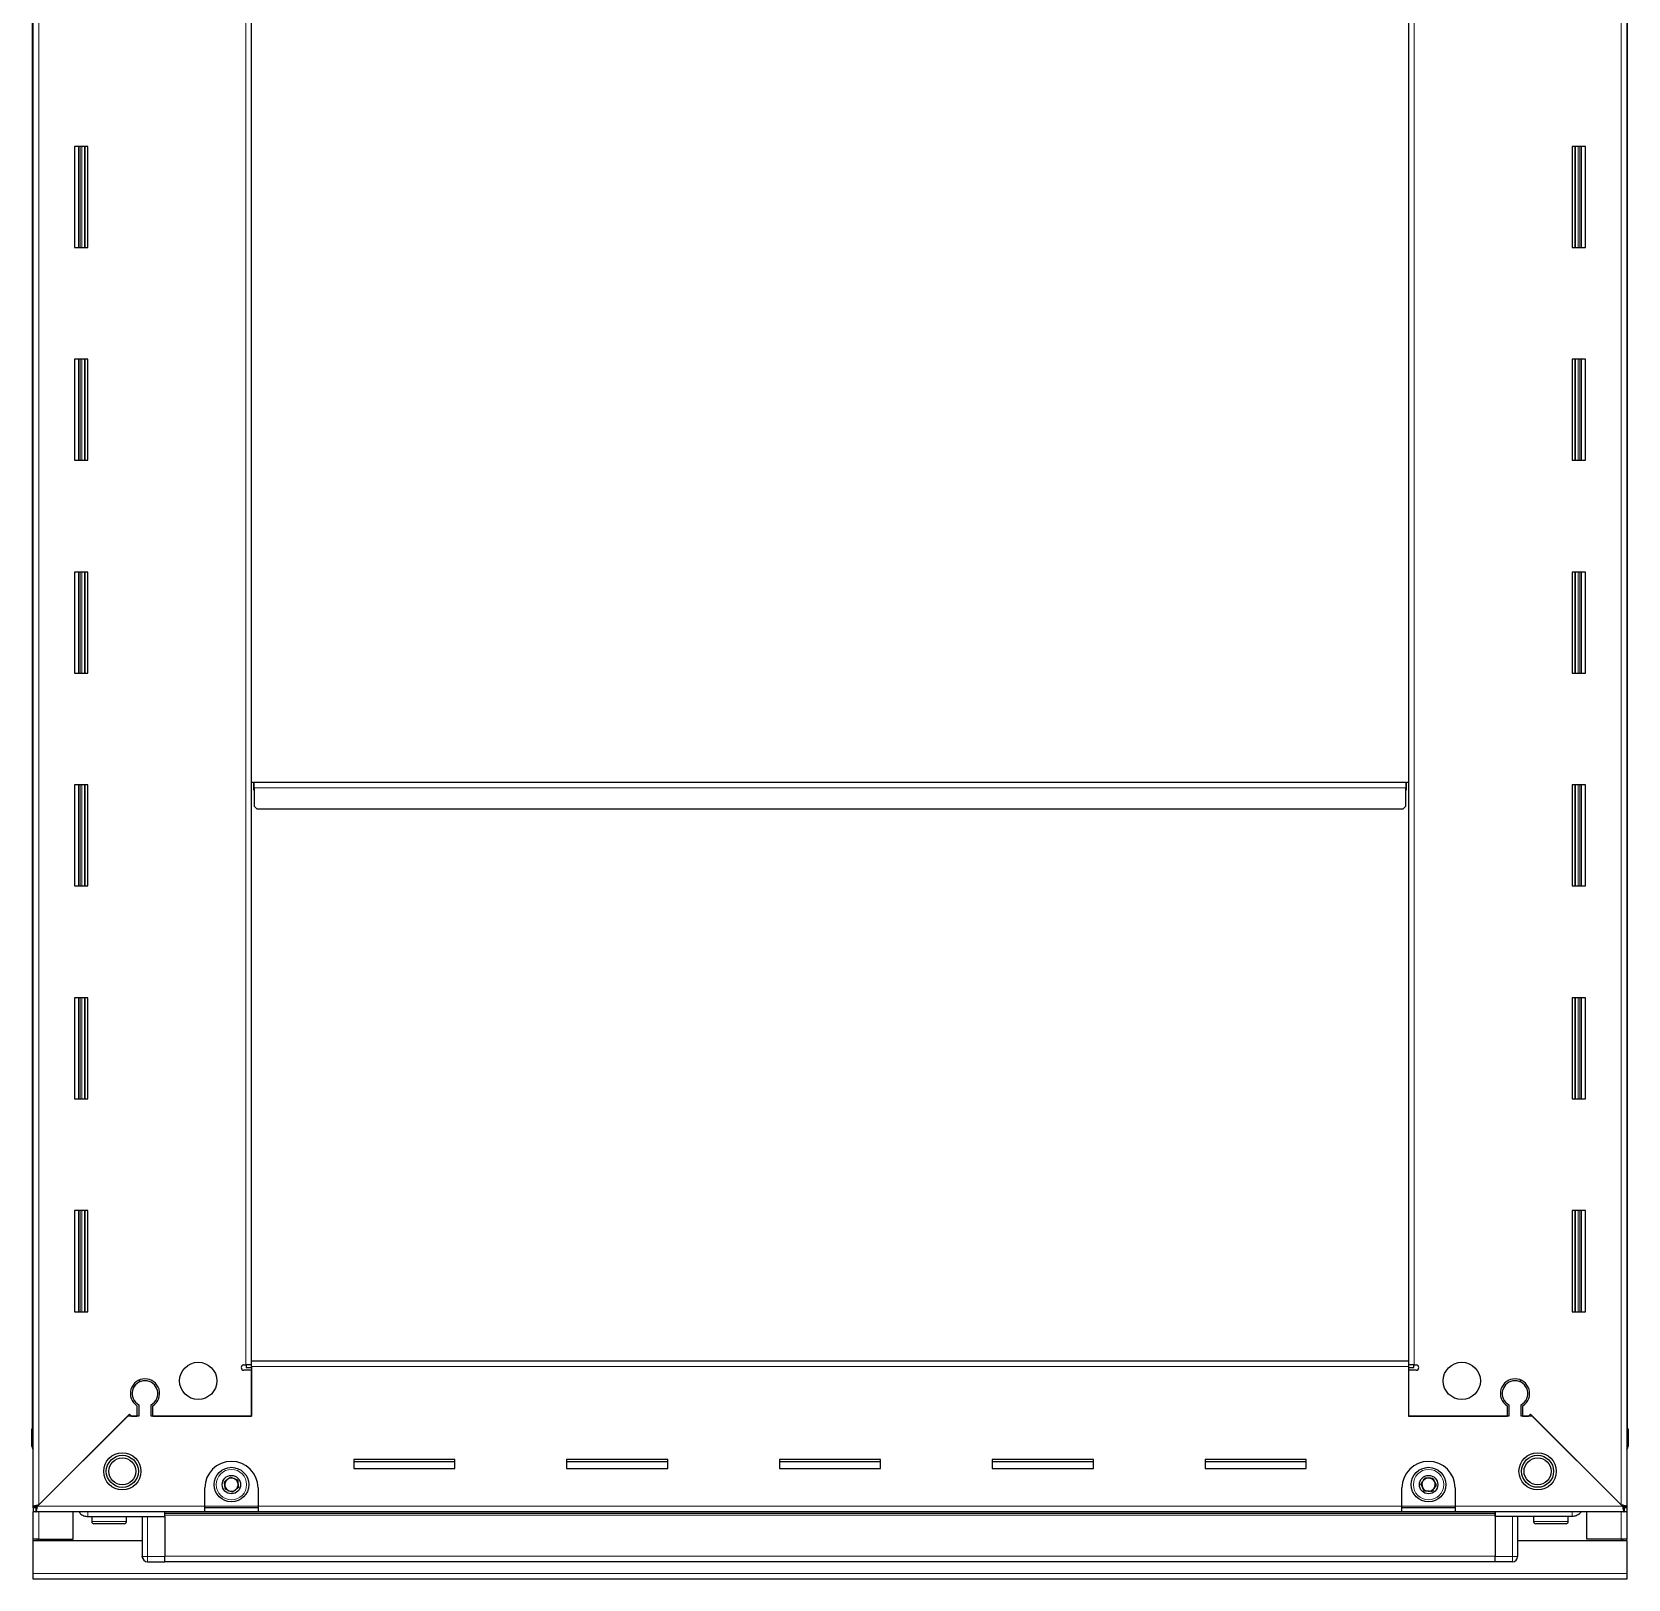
# Model space of a CAD drawing. Header units: millimetres. Extents: x 877 to 4721, y -1824 to 1880.
# Drawn here: x 4046 to 4646, y 549 to 1130 of the extents above; entities that cross this region are included whole.
import ezdxf

# ---------------------------------------------------------------- set-up
doc = ezdxf.new("R2010")
doc.units = ezdxf.units.MM

msp = doc.modelspace()

# ---------------------------------------------------------------- linework, layer by layer
at = {"color": 7, "linetype": 'Continuous', "lineweight": 25}
for p, q in [((4046.34, 575.91), (4046.34, 1720.41)), ((4645.34, 1720.41), (4645.34, 575.91)), ((4045.99, 1691.16), (4045.99, 605.16)), ((4645.69, 605.16), (4645.69, 1691.16)), ((4128.34, 630.66), (4128.34, 1665.66)), ((4563.34, 1665.66), (4563.34, 630.66)), ((4066.84, 1087.16), (4061.84, 1087.16)), ((4061.84, 1087.16), (4061.84, 1049.16)), ((4063.99, 1049.16), (4063.99, 1087.16)), ((4065.79, 1049.16), (4065.79, 1087.16)), ((4065.82, 1049.16), (4065.82, 1087.16)), ((4066.84, 1049.16), (4066.84, 1087.16)), ((4624.84, 1087.16), (4624.84, 1049.16)), ((4629.84, 1087.16), (4624.84, 1087.16)), ((4625.87, 1087.16), (4625.87, 1049.16)), ((4625.9, 1087.16), (4625.9, 1049.16)), ((4627.69, 1087.16), (4627.69, 1049.16)), ((4629.84, 1049.16), (4629.84, 1087.16)), ((4061.84, 1049.16), (4066.84, 1049.16)), ((4624.84, 1049.16), (4629.84, 1049.16)), ((4066.84, 1007.16), (4061.84, 1007.16)), ((4061.84, 1007.16), (4061.84, 969.16)), ((4063.99, 969.16), (4063.99, 1007.16)), ((4065.79, 969.16), (4065.79, 1007.16)), ((4065.82, 969.16), (4065.82, 1007.16)), ((4066.84, 969.16), (4066.84, 1007.16)), ((4624.84, 1007.16), (4624.84, 969.16)), ((4629.84, 1007.16), (4624.84, 1007.16)), ((4625.87, 1007.16), (4625.87, 969.16)), ((4625.9, 1007.16), (4625.9, 969.16)), ((4627.69, 1007.16), (4627.69, 969.16)), ((4629.84, 969.16), (4629.84, 1007.16)), ((4061.84, 969.16), (4066.84, 969.16)), ((4624.84, 969.16), (4629.84, 969.16)), ((4066.84, 927.16), (4061.84, 927.16)), ((4061.84, 927.16), (4061.84, 889.16)), ((4063.99, 889.16), (4063.99, 927.16)), ((4065.79, 889.16), (4065.79, 927.16)), ((4065.82, 889.16), (4065.82, 927.16)), ((4066.84, 889.16), (4066.84, 927.16)), ((4624.84, 927.16), (4624.84, 889.16)), ((4629.84, 927.16), (4624.84, 927.16)), ((4625.87, 927.16), (4625.87, 889.16)), ((4625.9, 927.16), (4625.9, 889.16)), ((4627.69, 927.16), (4627.69, 889.16)), ((4629.84, 889.16), (4629.84, 927.16)), ((4061.84, 889.16), (4066.84, 889.16)), ((4624.84, 889.16), (4629.84, 889.16)), ((4066.84, 847.16), (4061.84, 847.16)), ((4061.84, 847.16), (4061.84, 809.16)), ((4063.99, 809.16), (4063.99, 847.16)), ((4065.79, 809.16), (4065.79, 847.16)), ((4065.82, 809.16), (4065.82, 847.16)), ((4066.84, 809.16), (4066.84, 847.16)), ((4128.34, 848.16), (4129.09, 848.16)), ((4129.09, 848.16), (4129.09, 845.31)), ((4129.34, 846.06), (4129.34, 848.16)), ((4129.34, 848.16), (4562.34, 848.16)), ((4129.34, 846.06), (4129.34, 839.16)), ((4562.34, 848.16), (4562.34, 846.06)), ((4562.34, 839.16), (4562.34, 846.06)), ((4562.59, 845.31), (4562.59, 848.16)), ((4562.59, 848.16), (4563.34, 848.16)), ((4624.84, 847.16), (4624.84, 809.16)), ((4629.84, 847.16), (4624.84, 847.16)), ((4625.87, 847.16), (4625.87, 809.16)), ((4625.9, 847.16), (4625.9, 809.16)), ((4627.69, 847.16), (4627.69, 809.16)), ((4629.84, 809.16), (4629.84, 847.16)), ((4129.09, 845.31), (4129.34, 845.31)), ((4562.34, 845.31), (4562.59, 845.31)), ((4129.34, 839.16), (4130.34, 838.16)), ((4130.34, 838.16), (4561.34, 838.16)), ((4561.34, 838.16), (4562.34, 839.16)), ((4061.84, 809.16), (4066.84, 809.16)), ((4624.84, 809.16), (4629.84, 809.16)), ((4066.84, 767.16), (4061.84, 767.16)), ((4061.84, 767.16), (4061.84, 729.16)), ((4063.99, 729.16), (4063.99, 767.16)), ((4065.79, 729.16), (4065.79, 767.16)), ((4065.82, 729.16), (4065.82, 767.16)), ((4066.84, 729.16), (4066.84, 767.16)), ((4624.84, 767.16), (4624.84, 729.16)), ((4629.84, 767.16), (4624.84, 767.16)), ((4625.87, 767.16), (4625.87, 729.16)), ((4625.9, 767.16), (4625.9, 729.16)), ((4627.69, 767.16), (4627.69, 729.16)), ((4629.84, 729.16), (4629.84, 767.16)), ((4061.84, 729.16), (4066.84, 729.16)), ((4624.84, 729.16), (4629.84, 729.16)), ((4066.84, 687.16), (4061.84, 687.16)), ((4061.84, 687.16), (4061.84, 649.16)), ((4063.99, 649.16), (4063.99, 687.16)), ((4065.79, 649.16), (4065.79, 687.16)), ((4065.82, 649.16), (4065.82, 687.16)), ((4066.84, 649.16), (4066.84, 687.16)), ((4624.84, 687.16), (4624.84, 649.16)), ((4629.84, 687.16), (4624.84, 687.16)), ((4625.87, 687.16), (4625.87, 649.16)), ((4625.9, 687.16), (4625.9, 649.16)), ((4627.69, 687.16), (4627.69, 649.16)), ((4629.84, 649.16), (4629.84, 687.16)), ((4061.84, 649.16), (4066.84, 649.16)), ((4624.84, 649.16), (4629.84, 649.16)), ((4128.34, 628.56), (4128.34, 630.66)), ((4128.34, 630.66), (4563.34, 630.66)), ((4563.34, 630.66), (4563.34, 628.56)), ((4125.49, 629.16), (4126.24, 629.16)), ((4128.34, 627.16), (4125.49, 627.16)), ((4128.34, 629.16), (4126.24, 629.16)), ((4126.34, 629.16), (4126.34, 628.16)), ((4126.34, 628.16), (4128.34, 628.16)), ((4128.34, 628.56), (4128.34, 609.91)), ((4128.34, 609.91), (4128.34, 627.16)), ((4565.44, 629.16), (4563.34, 629.16)), ((4563.34, 628.56), (4563.34, 609.91)), ((4563.34, 628.16), (4565.34, 628.16)), ((4563.34, 627.16), (4563.34, 609.91)), ((4566.19, 627.16), (4563.34, 627.16)), ((4565.34, 628.16), (4565.34, 629.16)), ((4565.44, 629.16), (4566.19, 629.16)), ((4086.34, 623.53), (4086.34, 622.77)), ((4605.34, 623.53), (4605.34, 622.77)), ((4085.34, 613.8), (4085.34, 609.91)), ((4086.04, 614.2), (4086.04, 609.91)), ((4090.64, 609.91), (4090.64, 614.2)), ((4091.34, 609.91), (4091.34, 613.8)), ((4600.34, 613.8), (4600.34, 609.91)), ((4601.04, 614.2), (4601.04, 609.91)), ((4605.64, 609.91), (4605.64, 614.2)), ((4606.34, 609.91), (4606.34, 613.8)), ((4081.84, 609.91), (4047.94, 576.01)), ((4048.44, 576.51), (4082.54, 610.61)), ((4086.04, 609.91), (4081.84, 609.91)), ((4082.54, 610.61), (4083.24, 609.91)), ((4083.24, 609.91), (4085.34, 609.91)), ((4128.34, 609.91), (4090.64, 609.91)), ((4091.34, 609.91), (4128.34, 609.91)), ((4601.04, 609.91), (4563.34, 609.91)), ((4563.34, 609.91), (4600.34, 609.91)), ((4609.84, 609.91), (4605.64, 609.91)), ((4606.34, 609.91), (4608.44, 609.91)), ((4608.44, 609.91), (4609.14, 610.61)), ((4609.14, 610.61), (4643.24, 576.51)), ((4643.74, 576.01), (4609.84, 609.91)), ((4045.84, 605.16), (4045.84, 605.16)), ((4045.84, 598.66), (4045.84, 605.16)), ((4045.84, 605.16), (4045.84, 605.16)), ((4045.84, 605.16), (4045.84, 598.66)), ((4046.34, 605.16), (4045.84, 605.16)), ((4645.34, 605.16), (4645.84, 605.16)), ((4645.84, 605.16), (4645.84, 605.16)), ((4645.84, 598.66), (4645.84, 605.16)), ((4645.84, 605.16), (4645.84, 598.66)), ((4046.34, 597.34), (4046.34, 597.34)), ((4204.84, 593.66), (4166.84, 593.66)), ((4166.84, 593.66), (4166.84, 590.16)), ((4166.84, 592.91), (4204.84, 592.91)), ((4166.84, 590.16), (4204.84, 590.16)), ((4204.84, 590.16), (4204.84, 593.66)), ((4284.84, 593.66), (4246.84, 593.66)), ((4246.84, 593.66), (4246.84, 590.16)), ((4246.84, 592.91), (4284.84, 592.91)), ((4246.84, 590.16), (4284.84, 590.16)), ((4284.84, 590.16), (4284.84, 593.66)), ((4364.84, 593.66), (4326.84, 593.66)), ((4326.84, 593.66), (4326.84, 590.16)), ((4326.84, 592.91), (4364.84, 592.91)), ((4326.84, 590.16), (4364.84, 590.16)), ((4364.84, 590.16), (4364.84, 593.66)), ((4444.84, 593.66), (4406.84, 593.66)), ((4406.84, 593.66), (4406.84, 590.16)), ((4406.84, 592.91), (4444.84, 592.91)), ((4406.84, 590.16), (4444.84, 590.16)), ((4444.84, 590.16), (4444.84, 593.66)), ((4524.84, 593.66), (4486.84, 593.66)), ((4486.84, 593.66), (4486.84, 590.16)), ((4486.84, 592.91), (4524.84, 592.91)), ((4486.84, 590.16), (4524.84, 590.16)), ((4524.84, 590.16), (4524.84, 593.66)), ((4110.84, 576.01), (4110.84, 582.91)), ((4130.84, 582.91), (4130.84, 576.01)), ((4560.84, 576.01), (4560.84, 582.91)), ((4580.84, 582.91), (4580.84, 576.01)), ((4110.84, 573.91), (4110.84, 576.01)), ((4130.84, 576.01), (4130.84, 573.91)), ((4560.84, 573.91), (4560.84, 576.01)), ((4580.84, 576.01), (4580.84, 573.91)), ((4046.34, 575.41), (4046.34, 575.91)), ((4047.84, 575.91), (4046.34, 575.91)), ((4046.34, 575.41), (4046.34, 573.91)), ((4047.34, 575.41), (4046.34, 575.41)), ((4046.34, 563.66), (4046.34, 573.91)), ((4047.34, 573.91), (4046.34, 573.91)), ((4047.34, 575.41), (4047.34, 573.91)), ((4110.84, 573.91), (4047.34, 573.91)), ((4061.34, 563.66), (4061.34, 573.91)), ((4066.84, 572.16), (4095.84, 572.16)), ((4068.34, 572.16), (4068.34, 570.26)), ((4081.34, 570.26), (4081.34, 572.16)), ((4087.34, 572.16), (4087.34, 557.16)), ((4095.84, 572.19), (4095.77, 573.91)), ((4595.84, 573.31), (4095.84, 573.31)), ((4095.84, 572.16), (4095.84, 572.66)), ((4095.84, 572.16), (4095.84, 557.16)), ((4130.84, 575.41), (4110.84, 575.41)), ((4130.84, 573.91), (4110.84, 573.91)), ((4560.84, 573.91), (4130.84, 573.91)), ((4580.84, 575.41), (4560.84, 575.41)), ((4580.84, 573.91), (4560.84, 573.91)), ((4644.34, 573.91), (4580.84, 573.91)), ((4595.92, 573.91), (4595.84, 572.19)), ((4595.84, 572.16), (4595.84, 572.66)), ((4624.84, 572.16), (4595.84, 572.16)), ((4595.84, 572.16), (4595.84, 557.16)), ((4604.34, 572.16), (4604.34, 557.16)), ((4610.34, 572.16), (4610.34, 570.26)), ((4623.34, 570.26), (4623.34, 572.16)), ((4630.34, 563.66), (4630.34, 573.91)), ((4643.84, 575.91), (4645.34, 575.91)), ((4644.34, 575.41), (4644.34, 573.91)), ((4645.34, 575.41), (4644.34, 575.41)), ((4645.34, 573.91), (4644.34, 573.91)), ((4645.34, 575.91), (4645.34, 575.41)), ((4645.34, 575.41), (4645.34, 573.91)), ((4645.34, 573.91), (4645.34, 563.66)), ((4072.92, 569.46), (4069.14, 569.46)), ((4080.54, 569.46), (4072.92, 569.46)), ((4618.14, 569.46), (4611.14, 569.46)), ((4622.54, 569.46), (4618.14, 569.46)), ((4048.44, 563.66), (4046.34, 563.66)), ((4046.34, 563.16), (4046.34, 563.66)), ((4046.34, 550.76), (4046.34, 563.16)), ((4046.34, 563.16), (4087.34, 563.16)), ((4047.84, 563.16), (4047.84, 563.66)), ((4048.44, 563.66), (4061.34, 563.66)), ((4604.34, 563.16), (4645.34, 563.16)), ((4643.24, 563.66), (4630.34, 563.66)), ((4645.34, 563.66), (4643.24, 563.66)), ((4643.84, 563.16), (4643.84, 563.66)), ((4645.34, 563.16), (4645.34, 563.66)), ((4645.34, 563.16), (4645.34, 550.76)), ((4087.34, 557.16), (4087.34, 557.16)), ((4089.34, 555.16), (4095.84, 555.16)), ((4089.34, 555.16), (4095.84, 555.16)), ((4095.84, 555.16), (4095.84, 557.16)), ((4095.84, 555.31), (4595.84, 555.31)), ((4095.84, 555.16), (4095.84, 555.16)), ((4595.84, 555.16), (4595.84, 557.16)), ((4595.84, 555.16), (4595.84, 555.16)), ((4602.34, 555.16), (4595.84, 555.16)), ((4595.84, 555.16), (4595.84, 555.16)), ((4602.34, 555.16), (4595.84, 555.16)), ((4603.67, 555.66), (4603.67, 555.66)), ((4046.34, 548.66), (4046.34, 550.76)), ((4645.34, 548.66), (4046.34, 548.66)), ((4645.34, 550.76), (4645.34, 548.66))]:
    msp.add_line(p, q, dxfattribs=at)
at = {"color": 8, "linetype": 'Continuous', "lineweight": 18}
for p, q in [((4048.44, 1719.81), (4048.44, 576.51)), ((4643.24, 576.51), (4643.24, 1719.81)), ((4126.24, 629.16), (4126.24, 1667.16)), ((4565.44, 1667.16), (4565.44, 629.16)), ((4063.34, 1087.16), (4063.34, 1049.16)), ((4064.58, 1087.16), (4064.58, 1049.16)), ((4627.11, 1049.16), (4627.11, 1087.16)), ((4628.34, 1049.16), (4628.34, 1087.16)), ((4063.34, 1007.16), (4063.34, 969.16)), ((4064.58, 1007.16), (4064.58, 969.16)), ((4627.11, 969.16), (4627.11, 1007.16)), ((4628.34, 969.16), (4628.34, 1007.16)), ((4063.34, 927.16), (4063.34, 889.16)), ((4064.58, 927.16), (4064.58, 889.16)), ((4627.11, 889.16), (4627.11, 927.16)), ((4628.34, 889.16), (4628.34, 927.16)), ((4063.34, 847.16), (4063.34, 809.16)), ((4064.58, 847.16), (4064.58, 809.16)), ((4129.34, 846.06), (4562.34, 846.06)), ((4627.11, 809.16), (4627.11, 847.16)), ((4628.34, 809.16), (4628.34, 847.16)), ((4063.34, 767.16), (4063.34, 729.16)), ((4064.58, 767.16), (4064.58, 729.16)), ((4627.11, 729.16), (4627.11, 767.16)), ((4628.34, 729.16), (4628.34, 767.16)), ((4063.34, 687.16), (4063.34, 649.16)), ((4064.58, 687.16), (4064.58, 649.16)), ((4627.11, 649.16), (4627.11, 687.16)), ((4628.34, 649.16), (4628.34, 687.16)), ((4563.34, 628.56), (4128.34, 628.56)), ((4046.34, 598.66), (4045.84, 598.66)), ((4645.34, 598.66), (4645.84, 598.66)), ((4047.94, 576.01), (4110.84, 576.01)), ((4130.84, 576.01), (4110.84, 576.01)), ((4130.84, 576.01), (4560.84, 576.01)), ((4580.84, 576.01), (4560.84, 576.01)), ((4580.84, 576.01), (4643.74, 576.01)), ((4048.44, 563.66), (4048.44, 573.91)), ((4072.65, 570.26), (4068.34, 570.26)), ((4081.34, 570.26), (4072.65, 570.26)), ((4089.34, 557.16), (4089.34, 572.16)), ((4095.84, 573.89), (4595.84, 573.89)), ((4095.84, 572.66), (4595.84, 572.66)), ((4602.34, 557.16), (4602.34, 572.16)), ((4618.32, 570.26), (4610.34, 570.26)), ((4623.34, 570.26), (4618.32, 570.26)), ((4643.24, 573.91), (4643.24, 563.66)), ((4048.44, 563.16), (4048.44, 563.66)), ((4643.24, 563.66), (4643.24, 563.16)), ((4087.34, 557.16), (4089.34, 557.16)), ((4095.84, 557.16), (4089.34, 557.16)), ((4089.34, 555.16), (4089.34, 557.16)), ((4095.84, 557.31), (4595.84, 557.31)), ((4595.84, 557.16), (4602.34, 557.16)), ((4604.34, 557.16), (4602.34, 557.16)), ((4602.34, 555.16), (4602.34, 557.16)), ((4645.34, 550.76), (4046.34, 550.76))]:
    msp.add_line(p, q, dxfattribs=at)
at = {"color": 7, "linetype": 'Continuous', "lineweight": 25, "flags": 128}
msp.add_lwpolyline([(4087.49, 556.41), (4087.38, 556.77), (4087.34, 557.16)], dxfattribs=at)
at = {"color": 7, "linetype": 'Continuous', "lineweight": 25}
for centre, radius in [((4108.34, 623.16), 7), ((4583.34, 623.16), 7), ((4079.84, 589.16), 7), ((4079.84, 589.16), 6.03), ((4079.84, 589.16), 5.1), ((4611.84, 589.16), 7), ((4611.84, 589.16), 6.02), ((4611.84, 589.16), 5.1), ((4120.84, 584.16), 6.5), ((4570.84, 584.16), 6.5), ((4120.84, 584.16), 3.46), ((4570.84, 584.16), 3.46)]:
    msp.add_circle(centre, radius, dxfattribs=at)
at = {"color": 8, "linetype": 'Continuous', "lineweight": 18}
for centre in [(4120.84, 584.16), (4570.84, 584.16)]:
    msp.add_circle(centre, 5.7, dxfattribs=at)
at = {"color": 7, "linetype": 'Continuous', "lineweight": 25}
for centre, radius, start, end in [((4125.49, 628.16), 1, 90, 270), ((4566.19, 628.16), 1, 270, 90), ((4088.34, 618.41), 5.5, 303.05573, 236.94427), ((4088.34, 618.41), 4.8, 298.63099, 241.36901), ((4603.34, 618.41), 5.5, 303.05573, 236.94427), ((4603.34, 618.41), 4.8, 298.63099, 241.36901), ((4047.84, 598.66), 2, 180, 221.39416), ((4643.84, 598.66), 2, 318.57492, 360), ((4643.84, 598.66), 2, 318.59038, 0), ((4120.84, 582.91), 10, 90, 180), ((4120.84, 582.91), 10, 0, 90), ((4570.84, 582.91), 10, 90, 180), ((4570.84, 582.91), 10, 0, 90), ((4120.84, 584.16), 2.5, 127.47401, 187.47401), ((4120.84, 584.16), 2.5, 187.47401, 247.47401), ((4120.84, 584.16), 2.5, 67.47401, 127.47401), ((4120.84, 584.16), 2.5, 247.47401, 307.47401), ((4120.84, 584.16), 2.5, 7.47401, 67.47401), ((4120.84, 584.16), 2.5, 307.47401, 7.47401), ((4570.84, 584.16), 2.5, 147.04236, 207.04236), ((4570.84, 584.16), 2.5, 207.04236, 267.04236), ((4570.84, 584.16), 2.5, 87.04236, 147.04236), ((4570.84, 584.16), 2.5, 267.04236, 327.04236), ((4570.84, 584.16), 2.5, 27.04236, 87.04236), ((4570.84, 584.16), 2.5, 327.04236, 27.04236), ((4069.14, 570.26), 0.8, 180, 270), ((4080.54, 570.26), 0.8, 270, 360), ((4087.14, 571.96), 0.2, 0, 90), ((4604.54, 571.96), 0.2, 90, 180), ((4611.14, 570.26), 0.8, 180, 270), ((4622.54, 570.26), 0.8, 270, 360), ((4089.34, 557.16), 2, 180, 270), ((4602.34, 557.16), 2, 270, 0)]:
    msp.add_arc(centre, radius, start, end, dxfattribs=at)
for points, knots in [([(4118.18, 585.26), (4118.28, 585.34), (4118.75, 585.7), (4119.54, 586.31), (4120.2, 586.81), (4120.47, 587.02)], [0, 0, 0, 0, 0.133125, 0.637099, 1, 1, 1, 1]), ([(4118.55, 582.4), (4118.49, 582.91), (4118.36, 583.87), (4118.24, 584.82), (4118.18, 585.26)], [0, 0, 0, 0, 0.534686, 1, 1, 1, 1]), ([(4121.22, 581.3), (4120.74, 581.49), (4119.85, 581.86), (4118.97, 582.23), (4118.55, 582.4)], [0, 0, 0, 0, 0.534686, 1, 1, 1, 1]), ([(4120.47, 587.02), (4120.94, 586.82), (4121.84, 586.45), (4122.72, 586.09), (4123.14, 585.91)], [0, 0, 0, 0, 0.534686, 1, 1, 1, 1]), ([(4123.51, 583.05), (4123.24, 582.84), (4122.58, 582.34), (4121.79, 581.74), (4121.32, 581.37), (4121.22, 581.3)], [0, 0, 0, 0, 0.362901, 0.866875, 1, 1, 1, 1]), ([(4123.14, 585.91), (4123.2, 585.4), (4123.33, 584.45), (4123.45, 583.5), (4123.51, 583.05)], [0, 0, 0, 0, 0.534686, 1, 1, 1, 1]), ([(4567.96, 584.31), (4568.24, 584.74), (4568.77, 585.55), (4569.29, 586.36), (4569.53, 586.73)], [0, 0, 0, 0, 0.534686, 1, 1, 1, 1]), ([(4569.27, 581.74), (4569.04, 582.2), (4568.6, 583.05), (4568.16, 583.91), (4567.96, 584.31)], [0, 0, 0, 0, 0.534686, 1, 1, 1, 1]), ([(4569.53, 586.73), (4569.66, 586.72), (4570.25, 586.69), (4571.25, 586.64), (4572.07, 586.6), (4572.41, 586.58)], [0, 0, 0, 0, 0.133125, 0.637099, 1, 1, 1, 1]), ([(4573.73, 584.01), (4573.45, 583.58), (4572.92, 582.77), (4572.4, 581.96), (4572.16, 581.59)], [0, 0, 0, 0, 0.534686, 1, 1, 1, 1]), ([(4572.41, 586.58), (4572.65, 586.12), (4573.09, 585.26), (4573.52, 584.41), (4573.73, 584.01)], [0, 0, 0, 0, 0.534686, 1, 1, 1, 1]), ([(4048.44, 576.51), (4048.19, 576.46), (4047.7, 576.37), (4047.06, 576.24), (4046.59, 576.11), (4046.37, 576), (4046.35, 575.93), (4046.34, 575.91)], [0, 0, 0, 0, 0.230255, 0.448522, 0.666786, 0.88505, 1, 1, 1, 1]), ([(4047.34, 573.91), (4047.39, 573.94), (4047.48, 573.99), (4047.61, 574.38), (4047.74, 574.94), (4047.85, 575.52), (4047.92, 575.88), (4047.94, 576.01)], [0, 0, 0, 0, 0.230255, 0.448522, 0.666786, 0.88505, 1, 1, 1, 1]), ([(4572.16, 581.59), (4571.81, 581.61), (4570.99, 581.65), (4570, 581.7), (4569.4, 581.73), (4569.27, 581.74)], [0, 0, 0, 0, 0.3629006, 0.8668753, 1, 1, 1, 1]), ([(4645.34, 575.91), (4645.32, 575.95), (4645.27, 576.04), (4644.87, 576.18), (4644.31, 576.31), (4643.73, 576.42), (4643.37, 576.49), (4643.24, 576.51)], [0, 0, 0, 0, 0.230255, 0.448522, 0.666786, 0.88505, 1, 1, 1, 1]), ([(4643.74, 576.01), (4643.79, 575.76), (4643.88, 575.26), (4644.01, 574.62), (4644.14, 574.16), (4644.25, 573.94), (4644.32, 573.92), (4644.34, 573.91)], [0, 0, 0, 0, 0.230255, 0.448522, 0.666786, 0.88505, 1, 1, 1, 1]), ([(4063.63, 573.91), (4063.75, 573.71), (4064.14, 573.06), (4065.29, 572.35), (4066.33, 572.22), (4066.84, 572.16)], [0, 0, 0, 0, 0.18225, 0.591125, 1, 1, 1, 1]), ([(4095.84, 572.16), (4095.84, 572.2), (4095.84, 572.27), (4095.84, 572.89), (4095.84, 573.45), (4095.84, 573.82), (4095.84, 573.83)], [0, 0, 0, 0, 0.330267, 0.660534, 0.990802, 1, 1, 1, 1]), ([(4595.84, 572.16), (4595.84, 572.2), (4595.84, 572.27), (4595.84, 572.89), (4595.84, 573.45), (4595.84, 573.82), (4595.84, 573.83)], [0, 0, 0, 0, 0.3302672, 0.6605344, 0.9908016, 1, 1, 1, 1]), ([(4628.06, 573.91), (4627.94, 573.71), (4627.55, 573.06), (4626.4, 572.35), (4625.36, 572.22), (4624.84, 572.16)], [0, 0, 0, 0, 0.1822499, 0.5911249, 1, 1, 1, 1])]:
    msp.add_open_spline(points, degree=3, knots=knots, dxfattribs=at)
for points in [[(4047.34, 575.41), (4047.39, 575.42), (4047.49, 575.44), (4047.64, 575.57), (4047.79, 575.77), (4047.89, 575.93), (4047.94, 576.01)], [(4048.44, 576.51), (4048.37, 576.46), (4048.21, 576.36), (4048.01, 576.21), (4047.87, 576.06), (4047.85, 575.96), (4047.84, 575.91)], [(4643.84, 575.91), (4643.84, 575.96), (4643.82, 576.06), (4643.68, 576.21), (4643.48, 576.36), (4643.32, 576.46), (4643.24, 576.51)], [(4643.74, 576.01), (4643.79, 575.93), (4643.89, 575.77), (4644.04, 575.57), (4644.19, 575.44), (4644.29, 575.42), (4644.34, 575.41)]]:
    msp.add_open_spline(points, degree=3, dxfattribs=at)
at = {"color": 8, "linetype": 'Continuous', "lineweight": 18}
for points in [[(4066.84, 572.16), (4066.84, 572.21), (4066.84, 572.28), (4066.84, 572.71), (4066.84, 573.17), (4066.84, 573.58), (4066.84, 573.85), (4066.84, 573.91)], [(4624.84, 572.16), (4624.84, 572.21), (4624.84, 572.28), (4624.84, 572.71), (4624.84, 573.17), (4624.84, 573.58), (4624.84, 573.85), (4624.84, 573.91)]]:
    msp.add_open_spline(points, degree=3, knots=[0, 0, 0, 0, 0.359753, 0.553414, 0.751185, 0.948956, 1, 1, 1, 1], dxfattribs=at)

doc.saveas('drawing.dxf')
